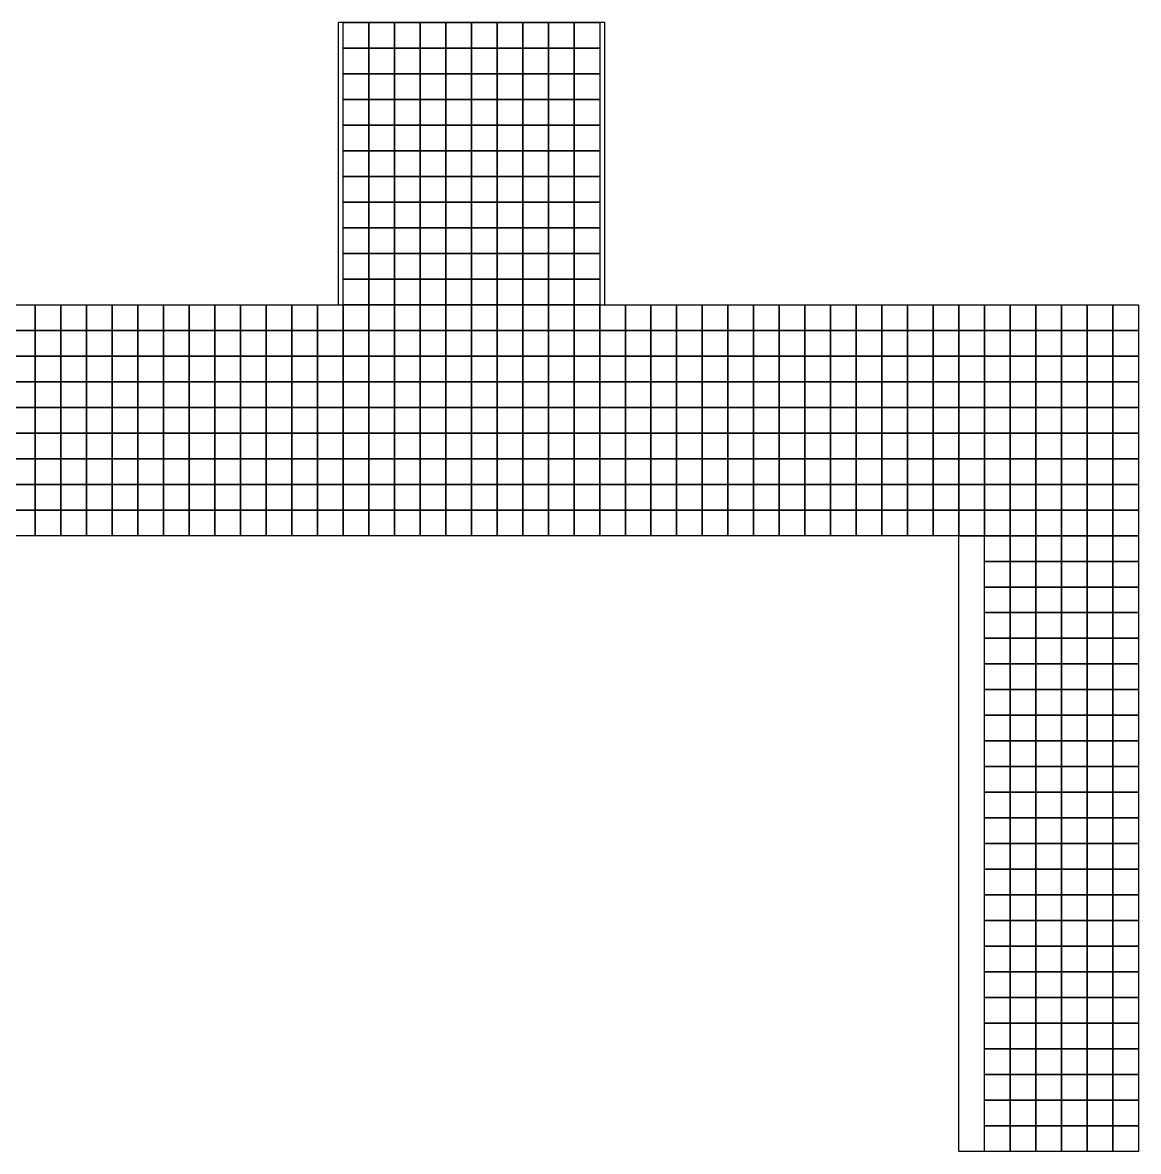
# Model space of a CAD drawing. Header units: millimetres. Extents: x -1442555 to -1309205, y 1400164 to 1531173.
# Drawn here: x -1353430 to -1331683, y 1444487 to 1466487 of the extents above; entities that cross this region are included whole.
import ezdxf

# ---------------------------------------------------------------- set-up
doc = ezdxf.new("R2010")
doc.units = ezdxf.units.MM
doc.header["$LTSCALE"] = 10
doc.layers.get('0').update_dxf_attribs({"linetype": 'CONTINUOUS'})
doc.layers.add('W-FLOAT_BOWL浮筒', color=253, linetype='CONTINUOUS')

# ---------------------------------------------------------------- blocks, each defined once
blk = doc.blocks.new('*U166')
at = {"layer": 'W-FLOAT_BOWL浮筒'}
blk.add_lwpolyline([(-250, 250), (250, 250), (250, -250), (-250, -250)], close=True, dxfattribs=at)
blk = doc.blocks.new('*U167')
at = {"layer": 'W-FLOAT_BOWL浮筒', "color": 0, "linetype": 'ByBlock', "lineweight": -2, "transparency": 16777216}
for p in [(0, 11500), (500, 11500), (1000, 11500), (1500, 11500), (2000, 11500), (2500, 11500), (0, 11000), (500, 11000), (1000, 11000), (1500, 11000), (2000, 11000), (2500, 11000), (0, 10500), (500, 10500), (1000, 10500), (1500, 10500), (2000, 10500), (2500, 10500), (0, 10000), (500, 10000), (1000, 10000), (1500, 10000), (2000, 10000), (2500, 10000), (0, 9500), (500, 9500), (1000, 9500), (1500, 9500), (2000, 9500), (2500, 9500), (0, 9000), (500, 9000), (1000, 9000), (1500, 9000), (2000, 9000), (2500, 9000), (0, 8500), (500, 8500), (1000, 8500), (1500, 8500), (2000, 8500), (2500, 8500), (0, 8000), (500, 8000), (1000, 8000), (1500, 8000), (2000, 8000), (2500, 8000), (0, 7500), (500, 7500), (1000, 7500), (1500, 7500), (2000, 7500), (2500, 7500), (0, 7000), (500, 7000), (1000, 7000), (1500, 7000), (2000, 7000), (2500, 7000), (0, 6500), (500, 6500), (1000, 6500), (1500, 6500), (2000, 6500), (2500, 6500), (0, 6000), (500, 6000), (1000, 6000), (1500, 6000), (2000, 6000), (2500, 6000), (0, 5500), (500, 5500), (1000, 5500), (1500, 5500), (2000, 5500), (2500, 5500), (0, 5000), (500, 5000), (1000, 5000), (1500, 5000), (2000, 5000), (2500, 5000), (0, 4500), (500, 4500), (1000, 4500), (1500, 4500), (2000, 4500), (2500, 4500), (0, 4000), (500, 4000), (1000, 4000), (1500, 4000), (2000, 4000), (2500, 4000), (0, 3500), (500, 3500), (1000, 3500), (1500, 3500), (2000, 3500), (2500, 3500), (0, 3000), (500, 3000), (1000, 3000), (1500, 3000), (2000, 3000), (2500, 3000), (0, 2500), (500, 2500), (1000, 2500), (1500, 2500), (2000, 2500), (2500, 2500), (0, 2000), (500, 2000), (1000, 2000), (1500, 2000), (2000, 2000), (2500, 2000), (0, 1500), (500, 1500), (1000, 1500), (1500, 1500), (2000, 1500), (2500, 1500), (0, 1000), (500, 1000), (1000, 1000), (1500, 1000), (2000, 1000), (2500, 1000), (0, 500), (500, 500), (1000, 500), (1500, 500), (2000, 500), (2500, 500), (0, 0), (500, 0), (1000, 0), (1500, 0), (2000, 0), (2500, 0)]:
    blk.add_blockref('*U166', p, dxfattribs=at)
blk = doc.blocks.new('*U182')
at = {"layer": 'W-FLOAT_BOWL浮筒'}
blk.add_lwpolyline([(-250, 250), (250, 250), (250, -250), (-250, -250)], close=True, dxfattribs=at)
blk = doc.blocks.new('*U183')
at = {"layer": 'W-FLOAT_BOWL浮筒', "color": 0, "linetype": 'ByBlock', "lineweight": -2, "transparency": 16777216}
for p in [(0, 5000), (500, 5000), (1000, 5000), (1500, 5000), (2000, 5000), (2500, 5000), (3000, 5000), (3500, 5000), (4000, 5000), (4500, 5000), (0, 4500), (500, 4500), (1000, 4500), (1500, 4500), (2000, 4500), (2500, 4500), (3000, 4500), (3500, 4500), (4000, 4500), (4500, 4500), (0, 4000), (500, 4000), (1000, 4000), (1500, 4000), (2000, 4000), (2500, 4000), (3000, 4000), (3500, 4000), (4000, 4000), (4500, 4000), (0, 3500), (500, 3500), (1000, 3500), (1500, 3500), (2000, 3500), (2500, 3500), (3000, 3500), (3500, 3500), (4000, 3500), (4500, 3500), (0, 3000), (500, 3000), (1000, 3000), (1500, 3000), (2000, 3000), (2500, 3000), (3000, 3000), (3500, 3000), (4000, 3000), (4500, 3000), (0, 2500), (500, 2500), (1000, 2500), (1500, 2500), (2000, 2500), (2500, 2500), (3000, 2500), (3500, 2500), (4000, 2500), (4500, 2500), (0, 2000), (500, 2000), (1000, 2000), (1500, 2000), (2000, 2000), (2500, 2000), (3000, 2000), (3500, 2000), (4000, 2000), (4500, 2000), (0, 1500), (500, 1500), (1000, 1500), (1500, 1500), (2000, 1500), (2500, 1500), (3000, 1500), (3500, 1500), (4000, 1500), (4500, 1500), (0, 1000), (500, 1000), (1000, 1000), (1500, 1000), (2000, 1000), (2500, 1000), (3000, 1000), (3500, 1000), (4000, 1000), (4500, 1000), (0, 500), (500, 500), (1000, 500), (1500, 500), (2000, 500), (2500, 500), (3000, 500), (3500, 500), (4000, 500), (4500, 500), (0, 0), (500, 0), (1000, 0), (1500, 0), (2000, 0), (2500, 0), (3000, 0), (3500, 0), (4000, 0), (4500, 0)]:
    blk.add_blockref('*U182', p, dxfattribs=at)
blk = doc.blocks.new('*U202')
at = {"layer": 'W-FLOAT_BOWL浮筒'}
blk.add_lwpolyline([(-250, 250), (250, 250), (250, -250), (-250, -250)], close=True, dxfattribs=at)
blk = doc.blocks.new('*U203')
at = {"layer": 'W-FLOAT_BOWL浮筒', "color": 0, "linetype": 'ByBlock', "lineweight": -2, "transparency": 16777216}
for p in [(40500, 4000), (41000, 4000), (41500, 4000), (42000, 4000), (42500, 4000), (43000, 4000), (43500, 4000), (44000, 4000), (44500, 4000), (45000, 4000), (45500, 4000), (46000, 4000), (46500, 4000), (47000, 4000), (47500, 4000), (48000, 4000), (48500, 4000), (49000, 4000), (49500, 4000), (50000, 4000), (50500, 4000), (51000, 4000), (51500, 4000), (52000, 4000), (52500, 4000), (53000, 4000), (53500, 4000), (54000, 4000), (54500, 4000), (55000, 4000), (55500, 4000), (56000, 4000), (56500, 4000), (57000, 4000), (57500, 4000), (58000, 4000), (58500, 4000), (59000, 4000), (40500, 3500), (41000, 3500), (41500, 3500), (42000, 3500), (42500, 3500), (43000, 3500), (43500, 3500), (44000, 3500), (44500, 3500), (45000, 3500), (45500, 3500), (46000, 3500), (46500, 3500), (47000, 3500), (47500, 3500), (48000, 3500), (48500, 3500), (49000, 3500), (49500, 3500), (50000, 3500), (50500, 3500), (51000, 3500), (51500, 3500), (52000, 3500), (52500, 3500), (53000, 3500), (53500, 3500), (54000, 3500), (54500, 3500), (55000, 3500), (55500, 3500), (56000, 3500), (56500, 3500), (57000, 3500), (57500, 3500), (58000, 3500), (58500, 3500), (59000, 3500), (40500, 3000), (41000, 3000), (41500, 3000), (42000, 3000), (42500, 3000), (43000, 3000), (43500, 3000), (44000, 3000), (44500, 3000), (45000, 3000), (45500, 3000), (46000, 3000), (46500, 3000), (47000, 3000), (47500, 3000), (48000, 3000), (48500, 3000), (49000, 3000), (49500, 3000), (50000, 3000), (50500, 3000), (51000, 3000), (51500, 3000), (52000, 3000), (52500, 3000), (53000, 3000), (53500, 3000), (54000, 3000), (54500, 3000), (55000, 3000), (55500, 3000), (56000, 3000), (56500, 3000), (57000, 3000), (57500, 3000), (58000, 3000), (58500, 3000), (59000, 3000), (40500, 2500), (41000, 2500), (41500, 2500), (42000, 2500), (42500, 2500), (43000, 2500), (43500, 2500), (44000, 2500), (44500, 2500), (45000, 2500), (45500, 2500), (46000, 2500), (46500, 2500), (47000, 2500), (47500, 2500), (48000, 2500), (48500, 2500), (49000, 2500), (49500, 2500), (50000, 2500), (50500, 2500), (51000, 2500), (51500, 2500), (52000, 2500), (52500, 2500), (53000, 2500), (53500, 2500), (54000, 2500), (54500, 2500), (55000, 2500), (55500, 2500), (56000, 2500), (56500, 2500), (57000, 2500), (57500, 2500), (58000, 2500), (58500, 2500), (59000, 2500), (40500, 2000), (41000, 2000), (41500, 2000), (42000, 2000), (42500, 2000), (43000, 2000), (43500, 2000), (44000, 2000), (44500, 2000), (45000, 2000), (45500, 2000), (46000, 2000), (46500, 2000), (47000, 2000), (47500, 2000), (48000, 2000), (48500, 2000), (49000, 2000), (49500, 2000), (50000, 2000), (50500, 2000), (51000, 2000), (51500, 2000), (52000, 2000), (52500, 2000), (53000, 2000), (53500, 2000), (54000, 2000), (54500, 2000), (55000, 2000), (55500, 2000), (56000, 2000), (56500, 2000), (57000, 2000), (57500, 2000), (58000, 2000), (58500, 2000), (59000, 2000), (40500, 1500), (41000, 1500), (41500, 1500), (42000, 1500), (42500, 1500), (43000, 1500), (43500, 1500), (44000, 1500), (44500, 1500), (45000, 1500), (45500, 1500), (46000, 1500), (46500, 1500), (47000, 1500), (47500, 1500), (48000, 1500), (48500, 1500), (49000, 1500), (49500, 1500), (50000, 1500), (50500, 1500), (51000, 1500), (51500, 1500), (52000, 1500), (52500, 1500), (53000, 1500), (53500, 1500), (54000, 1500), (54500, 1500), (55000, 1500), (55500, 1500), (56000, 1500), (56500, 1500), (57000, 1500), (57500, 1500), (58000, 1500), (58500, 1500), (59000, 1500), (40500, 1000), (41000, 1000), (41500, 1000), (42000, 1000), (42500, 1000), (43000, 1000), (43500, 1000), (44000, 1000), (44500, 1000), (45000, 1000), (45500, 1000), (46000, 1000), (46500, 1000), (47000, 1000), (47500, 1000), (48000, 1000), (48500, 1000), (49000, 1000), (49500, 1000), (50000, 1000), (50500, 1000), (51000, 1000), (51500, 1000), (52000, 1000), (52500, 1000), (53000, 1000), (53500, 1000), (54000, 1000), (54500, 1000), (55000, 1000), (55500, 1000), (56000, 1000), (56500, 1000), (57000, 1000), (57500, 1000), (58000, 1000), (58500, 1000), (59000, 1000), (40500, 500), (41000, 500), (41500, 500), (42000, 500), (42500, 500), (43000, 500), (43500, 500), (44000, 500), (44500, 500), (45000, 500), (45500, 500), (46000, 500), (46500, 500), (47000, 500), (47500, 500), (48000, 500), (48500, 500), (49000, 500), (49500, 500), (50000, 500), (50500, 500), (51000, 500), (51500, 500), (52000, 500), (52500, 500), (53000, 500), (53500, 500), (54000, 500), (54500, 500), (55000, 500), (55500, 500), (56000, 500), (56500, 500), (57000, 500), (57500, 500), (58000, 500), (58500, 500), (59000, 500), (40500, 0), (41000, 0), (41500, 0), (42000, 0), (42500, 0), (43000, 0), (43500, 0), (44000, 0), (44500, 0), (45000, 0), (45500, 0), (46000, 0), (46500, 0), (47000, 0), (47500, 0), (48000, 0), (48500, 0), (49000, 0), (49500, 0), (50000, 0), (50500, 0), (51000, 0), (51500, 0), (52000, 0), (52500, 0), (53000, 0), (53500, 0), (54000, 0), (54500, 0), (55000, 0), (55500, 0), (56000, 0), (56500, 0), (57000, 0), (57500, 0), (58000, 0), (58500, 0), (59000, 0)]:
    blk.add_blockref('*U202', p, dxfattribs=at)
blk = doc.blocks.new('*U210')
at = {"layer": 'W-FLOAT_BOWL浮筒'}
blk.add_lwpolyline([(-250, 250), (250, 250), (250, -250), (-250, -250)], close=True, dxfattribs=at)
blk = doc.blocks.new('*U211')
at = {"layer": 'W-FLOAT_BOWL浮筒', "color": 0, "linetype": 'ByBlock', "lineweight": -2, "transparency": 16777216}
for p in [(0, 4000), (500, 4000), (1000, 4000), (1500, 4000), (2000, 4000), (2500, 4000), (0, 3500), (500, 3500), (1000, 3500), (1500, 3500), (2000, 3500), (2500, 3500), (0, 3000), (500, 3000), (1000, 3000), (1500, 3000), (2000, 3000), (2500, 3000), (0, 2500), (500, 2500), (1000, 2500), (1500, 2500), (2000, 2500), (2500, 2500), (0, 2000), (500, 2000), (1000, 2000), (1500, 2000), (2000, 2000), (2500, 2000), (0, 1500), (500, 1500), (1000, 1500), (1500, 1500), (2000, 1500), (2500, 1500), (0, 1000), (500, 1000), (1000, 1000), (1500, 1000), (2000, 1000), (2500, 1000), (0, 500), (500, 500), (1000, 500), (1500, 500), (2000, 500), (2500, 500), (0, 0), (500, 0), (1000, 0), (1500, 0), (2000, 0), (2500, 0)]:
    blk.add_blockref('*U210', p, dxfattribs=at)

msp = doc.modelspace()

# ---------------------------------------------------------------- linework, layer by layer
for points in [[(-1342082.6, 1466487.4), (-1347282.6, 1466487.4), (-1347282.6, 1460987.4), (-1342082.6, 1460987.4)], [(-1397182.6, 1456487.4), (-1397182.6, 1460987.4), (-1332182.6, 1460987.4), (-1332182.6, 1456487.4)]]:
    msp.add_lwpolyline(points, close=True)
at = {"color": 7, "true_color": 0xffffff}
msp.add_lwpolyline([(-1332182.6, 1444487.4), (-1335182.6, 1444487.4), (-1335182.6, 1456487.4), (-1332182.6, 1456487.4)], close=True, dxfattribs=at)

# ---------------------------------------------------------------- block references
at = {"layer": 'W-FLOAT_BOWL浮筒'}
for name, p in [('*U183', (-1346932.6, 1461237.4)), ('*U203', (-1393932.6, 1456737.4)), ('*U211', (-1334432.6, 1456737.4)), ('*U167', (-1334432.6, 1444737.4))]:
    msp.add_blockref(name, p, dxfattribs=at)

doc.saveas('drawing.dxf')
